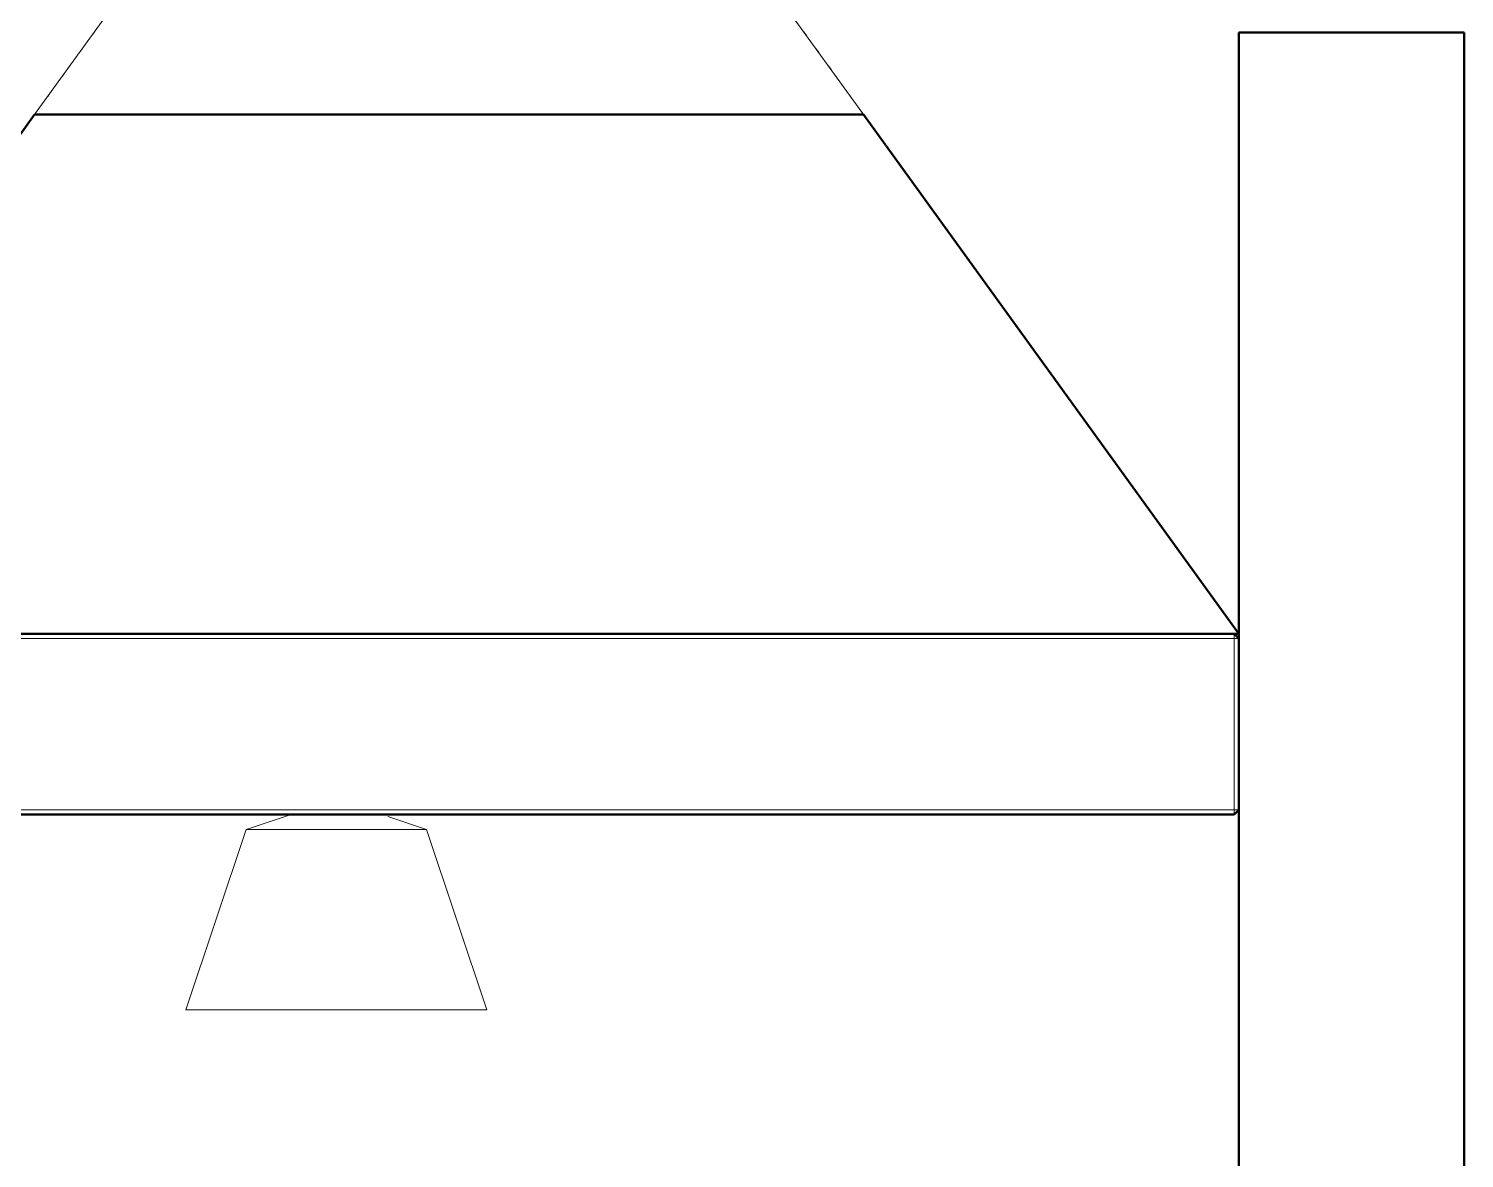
# Model space of a CAD drawing. Header units: metres. Extents: x 10 to 831, y 10 to 584.
# Drawn here: x 507.82 to 546, y 354.05 to 384.1 of the extents above; entities that cross this region are included whole.
import ezdxf

# ---------------------------------------------------------------- set-up
doc = ezdxf.new("R2010")
doc.units = ezdxf.units.M
doc.layers.add('CUT', color=7, linetype='Continuous', lineweight=50)
doc.layers.add('VIS', color=8, linetype='Continuous', lineweight=13)

msp = doc.modelspace()

# ---------------------------------------------------------------- linework, layer by layer
at = {"layer": 'CUT'}
for p, q in [((546, 384), (540, 384)), ((540, 384), (540, 288)), ((546, 288), (546, 384)), ((507.9768, 381.814), (498, 368)), ((530.0232, 381.814), (507.9768, 381.814)), ((540, 368), (530.0232, 381.814)), ((498, 368), (540, 368)), ((539.88, 368), (498.12, 368)), ((540, 367.88), (539.88, 368)), ((540, 363.32), (540, 367.88)), ((498.12, 363.2), (539.88, 363.2)), ((539.88, 363.2), (540, 363.32))]:
    msp.add_line(p, q, dxfattribs=at)
at = {"layer": 'VIS'}
for p, q in [((511, 386), (507.9768, 381.814)), ((530.0232, 381.814), (527, 386)), ((509.3572, 383.7256), (509.3808, 383.758)), ((509.498, 383.9204), (509.5688, 384.018)), ((528.502, 383.9204), (528.4312, 384.018)), ((528.6428, 383.7256), (528.6192, 383.758)), ((546, 384), (540, 384)), ((540, 288), (540, 384)), ((540, 384), (540, 384)), ((546, 384), (540, 384)), ((540, 288), (540, 384)), ((546, 384), (546, 384)), ((546, 349.12), (546, 384)), ((546, 288), (546, 384)), ((509.1696, 383.4656), (509.24, 383.5632)), ((528.8304, 383.4656), (528.76, 383.5632)), ((508.8412, 383.0108), (508.9116, 383.1084)), ((509.0288, 383.2708), (509.0524, 383.3032)), ((528.9712, 383.2708), (528.9476, 383.3032)), ((529.1588, 383.0108), (529.0884, 383.1084)), ((508.5128, 382.556), (508.536, 382.5884)), ((508.7004, 382.816), (508.724, 382.8484)), ((529.2996, 382.816), (529.276, 382.8484)), ((529.4872, 382.556), (529.464, 382.5884)), ((508.3248, 382.296), (508.3952, 382.3936)), ((529.6752, 382.296), (529.6048, 382.3936)), ((498, 368), (507.9768, 381.814)), ((507.8556, 381.6464), (508.0668, 381.9388)), ((530.0232, 381.814), (507.9768, 381.814)), ((508.184, 382.1012), (508.2076, 382.1336)), ((529.816, 382.1012), (529.7924, 382.1336)), ((530.1444, 381.6464), (529.9332, 381.9388)), ((540, 368), (530.0232, 381.814)), ((530.4728, 381.1912), (530.2148, 381.5488)), ((530.6608, 380.9316), (530.5432, 381.094)), ((530.9892, 380.4764), (530.7312, 380.834)), ((531.1768, 380.2168), (531.0596, 380.3792)), ((531.5056, 379.7616), (531.2472, 380.1192)), ((531.834, 379.3068), (531.5756, 379.6644)), ((532.35, 378.592), (531.9044, 379.2092)), ((532.6788, 378.1372), (532.4204, 378.4944)), ((533.0072, 377.6824), (532.7492, 378.0396)), ((533.1948, 377.4224), (533.0776, 377.5848)), ((533.5236, 376.9676), (533.2652, 377.3248)), ((533.7112, 376.7076), (533.594, 376.87)), ((534.0396, 376.2528), (533.7816, 376.61)), ((534.3684, 375.798), (534.11, 376.1552)), ((534.8844, 375.0832), (534.4388, 375.7004)), ((535.2128, 374.628), (534.9548, 374.9856)), ((536.0576, 373.4584), (535.2832, 374.5308)), ((536.574, 372.7436), (536.128, 373.3612)), ((537.4188, 371.574), (536.6444, 372.6464)), ((538.592, 369.9496), (537.4892, 371.4764)), ((540, 368), (538.6624, 369.852)), ((540, 368), (498, 368)), ((498.12, 368), (539.88, 368)), ((539.88, 368), (498.12, 368)), ((539.88, 367.88), (498.12, 367.88)), ((539.88, 368), (540, 367.88)), ((539.88, 367.88), (539.88, 368)), ((539.88, 368), (539.88, 368)), ((540, 367.88), (539.88, 368)), ((540, 367.88), (539.88, 367.88)), ((539.88, 363.32), (539.88, 367.88)), ((540, 368), (540, 368)), ((540, 367.88), (540, 367.88)), ((540, 367.88), (540, 363.32)), ((540, 363.32), (540, 367.88)), ((498.12, 363.32), (539.88, 363.32)), ((539.88, 363.2), (498.12, 363.2)), ((539.88, 363.2), (498.12, 363.2)), ((513.6, 362.8), (514.8, 363.2)), ((517.3716, 363.1428), (518.4, 362.8)), ((539.88, 363.2), (539.88, 363.32)), ((539.88, 363.32), (540, 363.32)), ((540, 363.32), (539.88, 363.2)), ((540, 363.32), (539.88, 363.2)), ((539.88, 363.2), (539.88, 363.2)), ((540, 363.32), (540, 363.32)), ((512, 358), (513.6, 362.8)), ((513.6, 362.8), (513.6456, 362.8)), ((513.7828, 362.8), (513.6, 362.8)), ((514.3028, 362.8), (513.7828, 362.8)), ((515.0816, 362.8), (514.3028, 362.8)), ((516, 362.8), (515.0816, 362.8)), ((516.9184, 362.8), (516, 362.8)), ((517.6972, 362.8), (516.9184, 362.8)), ((518.2172, 362.8), (517.6972, 362.8)), ((518.4, 362.8), (518.2172, 362.8)), ((518.4, 362.8), (520, 358)), ((512, 358), (512.038, 358)), ((512.3044, 358), (512, 358)), ((513.1716, 358), (512.3044, 358)), ((514.4692, 358), (513.1716, 358)), ((516, 358), (514.4692, 358)), ((517.5308, 358), (516, 358)), ((518.8284, 358), (517.5308, 358)), ((519.6956, 358), (518.8284, 358)), ((520, 358), (519.6956, 358))]:
    msp.add_line(p, q, dxfattribs=at)

doc.saveas('drawing.dxf')
